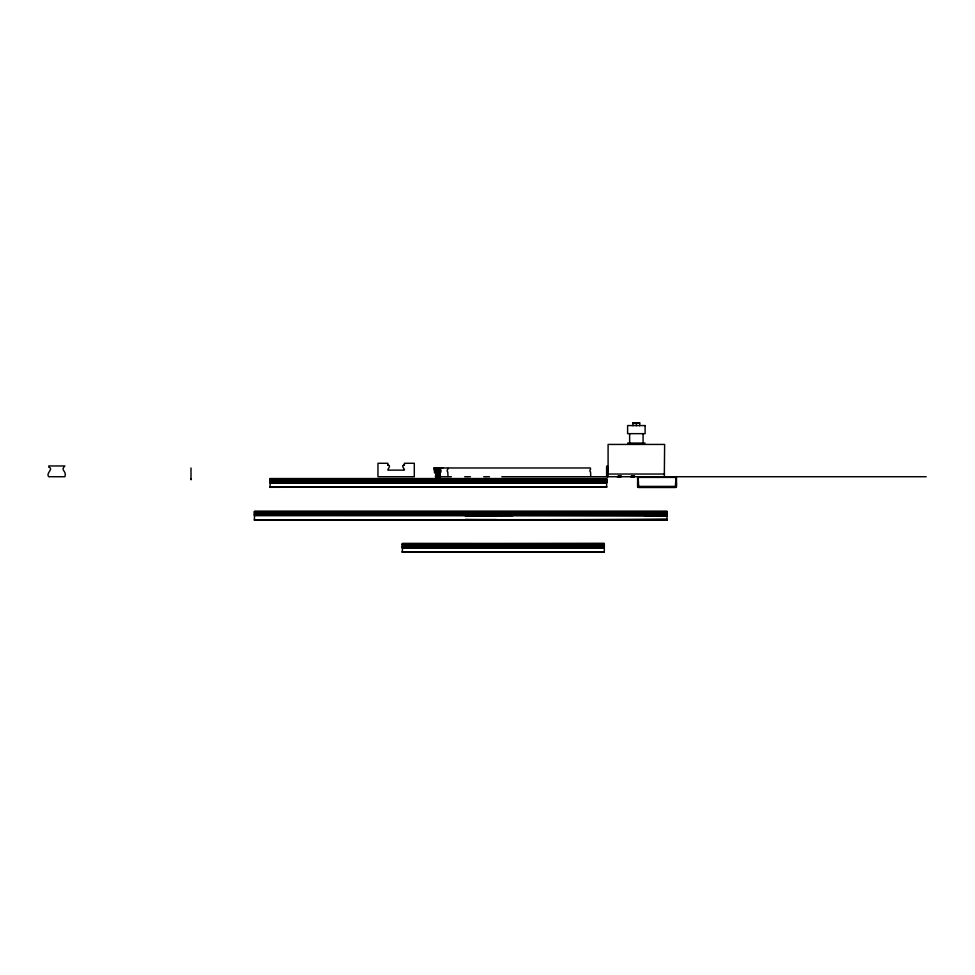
<?xml version="1.0" encoding="UTF-8"?>
<svg xmlns="http://www.w3.org/2000/svg" width="975" height="975" viewBox="0 0 975 975"><rect width="100%" height="100%" fill="white"/><g stroke="black" fill="none" stroke-linecap="round" stroke-linejoin="round"><path stroke-width="1.46" d="M191.002 478.932L191.002 479.615L191.002 467.976M254.451 520.102L667.01 519.59L254.451 520.077L254.451 511.351L667.01 511.729M254.451 512.362L667.01 512.618M254.451 511.729L667.01 511.363L667.01 520.077M606.608 486.781L270.112 487.293L606.608 486.915M402.407 552.264L604.305 551.753L402.407 552.252L402.407 543.514L604.305 543.538L604.305 552.252M402.407 547.718L604.305 547.84M604.305 543.538L402.407 543.904M402.407 543.587L604.305 543.672M438.299 476.726L438.567 467.976L439.213 472.692L440.018 472.18L440.018 468.487L439.055 468.487M430.45 547.84L402.407 547.974L604.305 547.974L604.305 547.146L402.407 547.146L604.305 547.536M604.305 545.159L402.407 545.366L402.407 544.538L604.305 544.538L576.262 544.659M604.305 544.781L402.407 544.659M637.601 483.795L638.138 482.978M667.01 515.446L254.451 514.971L667.01 515.361L465.124 515.312M465.124 512.618L667.01 513.191L254.451 513.191L667.01 512.984M676.504 483.795L676.236 483.064M665.096 476.726L664.402 476.946M403.321 465.416L404.406 465.014L404.406 463.271L414.302 463.271L414.302 476.726L377.959 476.726L377.959 463.271L387.855 463.271L387.855 465.014C391.584 465.733 387.818 468.414 387.855 470.133L404.406 470.133C404.978 468.622 400.762 466.44 403.967 465.075M637.76 484.721L637.869 485.282M439.542 468.232L439.749 469.487A1.28 0.902 -90 0 1 439.749 471.949L439.542 476.47M448 476.47L447.793 471.949A1.28 0.902 90 0 1 447.793 469.487L448.037 468.366M590.765 476.47L590.558 471.949A1.28 0.902 90 0 1 590.558 469.487L590.46 467.976L433.753 467.976L434.777 472.692L440.018 472.18M434.765 468.487L435.252 472.692L434.241 467.976L442.821 467.976M620.88 476.288L620.636 476.726M634.347 476.288L631.081 476.3M620.746 476.507L621.38 476.434L617.26 476.714L621.404 476.361L618.796 476.434M633.896 476.726L630.715 476.69L634.859 476.361L631.081 476.482M620.612 476.324L619.99 476.288M634.079 476.324L634.762 476.397L633.457 476.288M664.609 476.909L665.328 477.263M676.479 484.941L676.309 485.233M437.556 476.726L437.69 472.692M435.362 468.487L436.142 468.487L436.142 472.18L435.362 472.18M436.873 476.726L437.129 472.692M436.142 468.487L437.056 468.487L437.056 472.18L438.055 472.18M436.276 476.726L437.056 472.18M435.825 476.726L436.264 472.692M496.287 520.102L496.726 519.59L465.124 519.59L525.683 520.102M437.056 468.487L438.055 468.487M440.334 476.726L435.533 476.726L436.032 472.692M435.947 476.214L435.435 476.726L451.401 476.726M607.279 465.965L606.608 466.623L606.608 476.056L607.279 476.726M607.145 476.592L607.681 467.037L606.938 466.294M638.272 476.726L637.601 477.397L637.601 486.817L638.284 487.5L675.833 487.5L676.504 486.817L676.504 477.397L675.833 476.726M637.943 487.159L638.686 486.415L638.138 476.86M676.162 487.159L675.431 486.415L675.967 476.86M438.299 472.692L439.055 472.18M403.382 465.367L404.186 465.038M403.443 465.319L404.332 465.014M617.321 476.726L618.113 476.653M631.215 476.519L633.238 476.288M403.504 465.282L404.406 465.014M620.466 476.519L618.065 476.568M618.15 476.397L619.783 476.288M644.585 512.497L667.01 512.362M493.155 515.678L465.124 515.799L512.789 515.678M638.174 519.712L667.01 519.59L254.451 519.846M575.457 551.887L604.305 551.753L402.407 551.753L434.131 551.887M565.049 544.659L604.305 544.538L402.407 544.538L430.45 544.659M441.663 547.84L402.407 547.974L604.305 547.974L581.868 547.84M572.581 551.887L604.305 551.753L532.204 551.887M465.124 511.863L525.683 511.729M597.797 519.712L667.01 519.59M402.407 544.026L483.161 543.904M639.722 425.758L639.722 422.894L632.994 422.894L632.994 425.758M627.62 443.077L645.097 443.077M434.777 472.692L434.387 472.18L440.883 472.18L440.883 469.718M608.095 474.033L664.621 474.033M464.697 476.726L470.438 476.726M483.734 476.726L489.474 476.726M501.808 476.726L926.25 476.726M638.686 477.397L675.431 477.397M270.112 478.798L606.608 478.798M270.112 480.053L606.608 480.053M270.112 481.272L606.608 481.272M270.112 481.601L606.608 481.601M270.112 481.906L606.608 481.906M270.112 482.369L606.608 482.369M638.686 486.415L675.431 486.415M270.112 487.037L606.608 487.037M254.451 511.497L667.01 511.497M254.451 512.85L667.01 512.801M667.01 513.459L254.451 513.764L667.01 513.764M254.451 514.081L667.01 514.081M254.451 514.41L667.01 514.41L254.451 514.715M254.451 515.178L667.01 515.178M254.451 515.678L667.01 515.799L644.585 515.678M254.451 519.943L667.01 519.943M604.305 545.622L402.407 545.927L604.305 545.927M402.407 546.256L604.305 546.256M402.407 546.573L604.305 546.573L402.407 546.878M402.407 547.353L604.305 547.353M402.407 551.887L604.305 551.887M402.407 552.118L604.305 552.118M606.45 511.729L667.01 511.863M523.551 543.904L604.305 544.026M494.947 544.659L402.407 544.538L458.494 544.659M504.38 512.497L465.124 512.362L493.155 512.497M551.021 547.84L604.305 547.974L576.262 547.84M548.218 547.84L604.305 547.974M402.407 551.753L439.908 551.887M388.355 465.099L388.148 465.038M632.812 422.736L639.722 422.894M664.316 476.726L664.621 444.429L608.095 444.429L608.095 476.726M618.516 476.604L617.663 476.324M49.018 467.257L48.75 465.965L64.898 465.965C59.816 470.864 66.983 470.267 64.898 476.726L48.75 476.726C45.484 473.594 53.613 469.024 49.359 467.33M387.855 465.014L388.562 465.173M439.737 476.726L439.481 472.692M439.043 476.726L438.908 472.692M643.086 433.656L643.086 443.077M636.358 422.894L636.358 425.758M629.631 433.656L629.631 443.077M606.608 487.293L606.608 478.542L270.112 478.542L270.112 487.293M439.969 472.692L439.969 476.214M270.112 482.162L606.608 482.503L270.112 482.162M270.112 480.651L606.608 480.955L270.112 480.651M270.112 480.175L606.608 480.383L270.112 480.175M270.112 479.554L606.608 479.688L270.112 479.554M270.112 478.92L606.608 479.054L270.112 478.92M645.109 425.575L627.608 425.575L627.608 433.656L645.109 433.656L645.109 425.575M606.608 482.869L270.112 482.869L606.608 482.991"/></g></svg>
